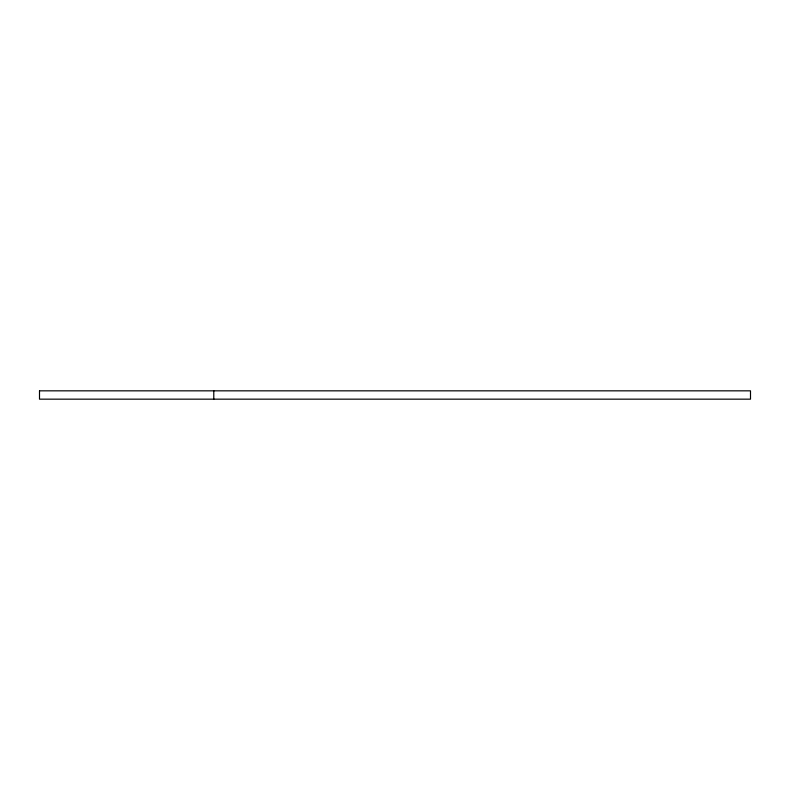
<?xml version="1.0" encoding="UTF-8"?>
<svg xmlns="http://www.w3.org/2000/svg" width="790" height="790" viewBox="0 0 790 790"><rect width="100%" height="100%" fill="white"/><g stroke="black" fill="none" stroke-linecap="round" stroke-linejoin="round"><path stroke-width="1.19" d="M213.784 399.167L213.784 390.833M39.5 390.833L39.5 399.167L750.5 399.167L750.5 390.833L39.5 390.833"/></g></svg>
